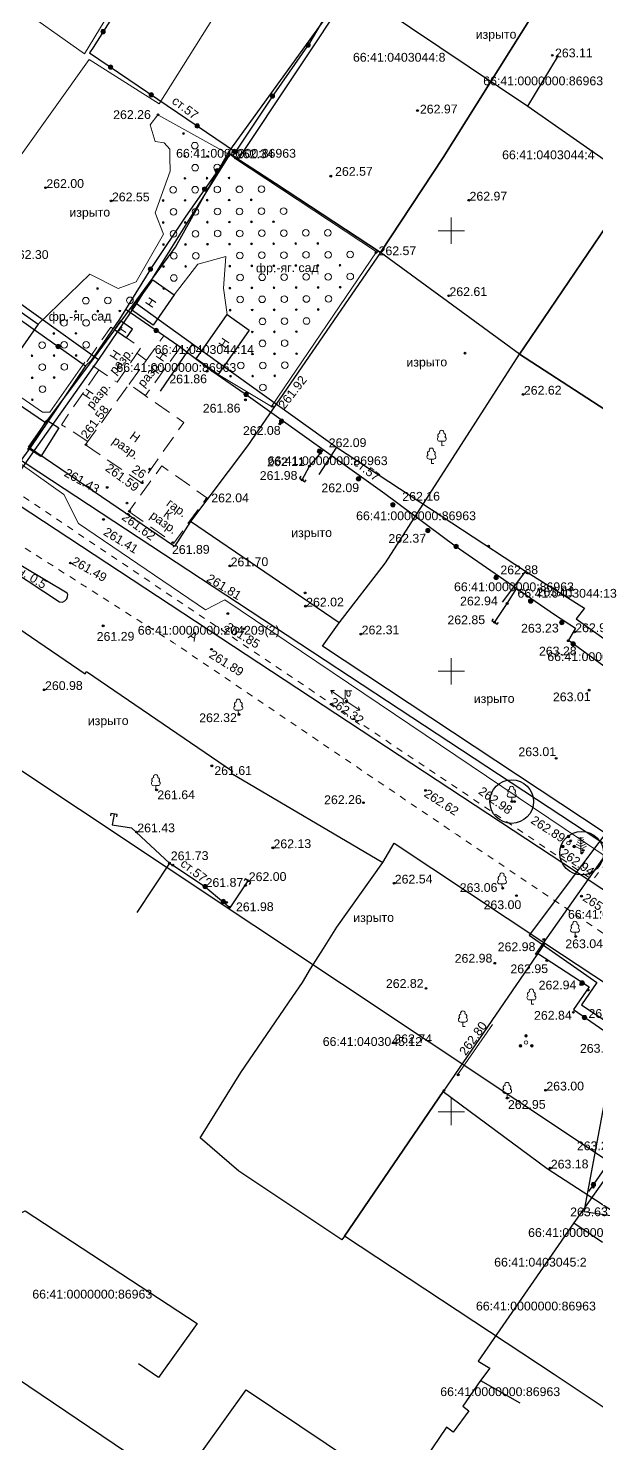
# Model space of a CAD drawing. Header units: metres. Extents: x -1448899 to 1563798, y -293564 to 398817.
# Drawn here: x 1532952 to 1533016.5, y 387312.3 to 387473 of the extents above; entities that cross this region are included whole.
import ezdxf
from ezdxf.enums import TextEntityAlignment as Align

# ---------------------------------------------------------------- set-up
doc = ezdxf.new("R2010")
doc.units = ezdxf.units.M
doc.set_wipeout_variables(frame=1)
doc.header["$PDMODE"] = 32
doc.header["$PDSIZE"] = 0.2
doc.linetypes.add('atp_1.5x1.5', pattern=[3, 1.5, -1.5])
doc.linetypes.add('atp_2x1', pattern=[3, 2, -1])
for name, color, linetype in [('C', 134, 'Continuous'), ('LABELS', 254, 'Continuous'), ('P', 94, 'Continuous'), ('T', 1, 'Continuous'), ('Z', 30, 'Continuous'), ('Автодорожное хозяйство', 7, 'Continuous'), ('Газопроводы', 7, 'Continuous'), ('Здания и строения', 7, 'Continuous'), ('Кабели низкого напряжения', 7, 'Continuous'), ('кадастр', 7, 'Continuous'), ('Объекты электропередачи', 7, 'Continuous'), ('Ограждения', 7, 'Continuous'), ('Отметка', 7, 'Continuous'), ('Пикет', 7, 'Continuous'), ('Растительность', 7, 'Continuous'), ('Сетка координат', 7, 'Continuous')]:
    doc.layers.add(name, color=color, linetype=linetype)
doc.styles.get("Standard").update_dxf_attribs({"font": 'arial.ttf'})
doc.styles.add('Бм431', font='')
doc.styles.get('Бм431').set_extended_font_data('Bm431', italic=True)
doc.linetypes.add('atp_0x1', pattern='A,0,[133,ltypeshp.shx,S=0.05,R=0,X=0,Y=0],-1', length=1)
doc.linetypes.add('atp_119_3', pattern='A,4,-2,[131,ltypeshp.shx,S=0.45,R=90,X=0.45,Y=-0.45],8,[131,ltypeshp.shx,S=0.45,R=-90,X=-0.45,Y=0.45],-2,4', length=20)
doc.linetypes.add('atp_121_g', pattern='A,8,-0.6,["Г",Бм431,S=2,R=0,X=0,Y=-1],-2.3,24', length=34.9)
doc.linetypes.add('atp_122_g', pattern='A,2,-2,3,-0.6,["Г",Бм431,S=2,R=0,X=0,Y=-1],-2.8,3,-2,8,-2,8,-2,6', length=41.4)
doc.linetypes.add('atp_475_1', pattern='A,2.5,[130,ltypeshp.shx,S=0.4,R=0,X=0,Y=0.4],2.5', length=5)
doc.linetypes.add('atp_476_3', pattern='A,1,[131,ltypeshp.shx,S=0.56,R=0,X=-0.56,Y=-0.56],5,[131,ltypeshp.shx,S=0.56,R=180,X=0.56,Y=0.56],4', length=10)

# ---------------------------------------------------------------- blocks, each defined once
blk = doc.blocks.new('atp_390f')
at = {"color": 0, "linetype": 'ByBlock', "lineweight": -2}
for points in [[(0.5, 3.45), (0, 3.2), (-0.5, 3.45)], [(0.6, 0), (0, 0), (0, 3.5)], [(1.25, 1.43), (0, 0.8), (-1.25, 1.43)], [(1.06, 1.93), (0, 1.4), (-1.06, 1.93)], [(0.88, 2.44), (0, 2), (-0.87, 2.44)], [(0.68, 2.94), (0, 2.6), (-0.68, 2.94)]]:
    blk.add_lwpolyline(points, dxfattribs=at)
blk = doc.blocks.new('atp_395')
at = {"linetype": 'ByBlock', "lineweight": -2}
h = blk.add_hatch(color=0, dxfattribs=at)
h.paths.add_polyline_path([(0.3, 1.5, 1), (-0.3, 1.5, 1)])
h.paths.add_polyline_path([(-1.6, -0.75, 1), (-1, -0.75, 1)])
h.paths.add_polyline_path([(1.6, -0.75, 1), (1, -0.75, 1)])
at = {"color": 0, "linetype": 'ByBlock', "lineweight": -2}
for centre, radius in [((0, 0), 0.4), ((0, 1.5), 0.3), ((-1.3, -0.75), 0.3), ((1.3, -0.75), 0.3)]:
    blk.add_circle(centre, radius, dxfattribs=at)
blk = doc.blocks.new('atp_390a')
at = {"color": 0, "linetype": 'ByBlock', "lineweight": -2}
for points in [[(0, 0.99), (-0.51, 0.99)], [(0, 0.99), (0.51, 0.99)], [(0, 0), (0, 0.99)], [(0.5, 0), (0, 0)]]:
    blk.add_lwpolyline(points, dxfattribs=at)
for centre, start, end in [((0, 3), 90, 202.242), ((0, 3), 337.758, 90), ((-0.51, 1.49), 115.6346, 270), ((-0.39, 2.32), 97.9406, 227.8197), ((0.39, 2.32), 312.1803, 82.0594), ((0.51, 1.49), 270, 64.3654)]:
    blk.add_arc(centre, 0.5, start, end, dxfattribs=at)
blk = doc.blocks.new('atp_409')
at = {"color": 0, "linetype": 'ByBlock', "lineweight": -2}
blk.add_circle((0, 0), 0.75, dxfattribs=at)
blk = doc.blocks.new('atp_410')
at = {"linetype": 'ByBlock', "lineweight": -2}
h = blk.add_hatch(color=0, dxfattribs=at)
edge = h.paths.add_edge_path()
edge.add_arc((0, 0), 0.2, 0, 360)
at = {"color": 0, "linetype": 'ByBlock', "lineweight": -2}
blk.add_circle((0, 0), 0.2, dxfattribs=at)
blk = doc.blocks.new('atp_107a')
at = {"linetype": 'ByBlock', "lineweight": -2}
h = blk.add_hatch(color=0, dxfattribs=at)
edge = h.paths.add_edge_path()
edge.add_arc((0, 0), 0.5, 0, 360)
at = {"color": 0, "linetype": 'ByBlock', "lineweight": -2}
blk.add_circle((0, 0), 0.5, dxfattribs=at)
blk = doc.blocks.new('atp_106a')
at = {"color": 0, "linetype": 'ByBlock', "lineweight": -2}
blk.add_circle((0, 0), 0.5, dxfattribs=at)
blk = doc.blocks.new('atp_115c')
at = {"color": 0, "linetype": 'ByBlock', "lineweight": -2}
for points in [[(3.29, -0.5), (4, 0), (3.29, 0.5)], [(0.5, 0), (4, 0)]]:
    blk.add_lwpolyline(points, dxfattribs=at)
blk = doc.blocks.new('atp_110')
at = {"color": 0, "linetype": 'ByBlock', "lineweight": -2}
for p, q in [((0, 0.5), (0, 2.5)), ((0, 2.25), (1.5, 2.25))]:
    blk.add_line(p, q, dxfattribs=at)
blk.add_lwpolyline([(0.4, 2.25), (0.4, 1.36, 1.040016), (1.1, 1.36), (1.1, 2.25)], format="xyb", dxfattribs=at)
blk = doc.blocks.new('atp_122b')
at = {"color": 0, "linetype": 'ByBlock', "lineweight": -2}
blk.add_lwpolyline([(0.5, 0.75), (0, 0.75), (0, -0.75), (0.5, -0.75)], dxfattribs=at)
blk = doc.blocks.new('A$C0BB7152E')
at = {"layer": 'C', "linetype": 'Continuous'}
blk.add_lwpolyline([(1532941.74, 387411.13), (1532958.49, 387399.71), (1532958.65, 387399.96), (1532975.2, 387388.67), (1532975.05, 387388.44), (1532992.25, 387378.31), (1532993.53, 387380.47), (1533010.61, 387369.13), (1533043.84, 387347.18), (1533052.81, 387360.85), (1533018.97, 387383.91), (1533017.35, 387381.71), (1532985.42, 387402.85), (1532987.29, 387405.49), (1532970.42, 387416.99), (1532968.64, 387414.18), (1532952.06, 387425.45), (1532954, 387428.19), (1532937.56, 387439.38)], dxfattribs=at)
at = {"layer": 'P', "linetype": 'Continuous'}
for points in [[(1532991.97, 387447.52), (1532980.07, 387455.36), (1532974.7, 387458.86), (1532996.37, 387488.86), (1532998.06, 387491.86), (1533013.5, 387481.25), (1533011.75, 387478.56), (1532999.07, 387458.3)], [(1532991.97, 387447.52), (1532999.07, 387458.3), (1533011.75, 387478.56), (1533013.5, 387481.25), (1533030.05, 387469.82), (1533028.49, 387467.27), (1533019.78, 387453.76), (1533008.29, 387436.82), (1533007.73, 387436)], [(1533024.41, 387425.19), (1533007.73, 387436), (1533008.29, 387436.82), (1533019.78, 387453.76), (1533028.49, 387467.27), (1533030.05, 387469.82), (1533046.66, 387458.59)], [(1532991.97, 387447.52), (1532976.91, 387425.58), (1532970.42, 387416.99), (1532968.64, 387414.18), (1532952.06, 387425.45), (1532954, 387428.19), (1532959.13, 387435.04), (1532968.73, 387448.12), (1532974.7, 387458.86), (1532980.07, 387455.36)], [(1532985.42, 387402.85), (1532987.29, 387405.49), (1532992.54, 387412.29), (1533007.73, 387436), (1533024.41, 387425.19), (1533040.86, 387415), (1533029.47, 387398.85), (1533018.97, 387383.91), (1533017.35, 387381.71)], [(1532993.53, 387380.47), (1533010.61, 387369.13), (1532999.5, 387352.92), (1532999.09, 387352.32), (1532987.88, 387335.89), (1532987.58, 387335.46), (1532975.9, 387343.25), (1532971.52, 387347.04), (1532971.67, 387347.27), (1532976.13, 387354.45), (1532982.03, 387363.1), (1532983.12, 387364.66), (1532984.06, 387366.21), (1532985.53, 387368.54), (1532987.01, 387370.95), (1532992.25, 387378.31)], [(1532999.09, 387352.32), (1533010.87, 387343.57), (1533030.11, 387331.07), (1533032.35, 387329.48), (1533022.12, 387314.27), (1533021.63, 387313.54), (1533011.68, 387320.19), (1532987.88, 387335.89)], [(1532976.75, 387318.44), (1533009.93, 387296.16), (1533001.04, 387282.35), (1532998.59, 387279.06), (1532964.84, 387301.78)]]:
    blk.add_lwpolyline(points, close=True, dxfattribs=at)
at = {"layer": 'T', "linetype": 'Continuous'}
for points in [[(1532998.66, 387492.8), (1532996.67, 387489.36), (1532994.01, 387485.38), (1532988.73, 387477.56), (1532975.79, 387458.08), (1532974.89, 387458.71), (1532964.32, 387441.74), (1532959.99, 387435.38), (1532952.54, 387424.79)], [(1532988.73, 387477.56), (1533008.68, 387464.14), (1533017.35, 387458.1), (1533020.9, 387463.9), (1533041.61, 387449.66), (1533039.29, 387446.23), (1533051.58, 387438.09), (1533075.57, 387421.28), (1533077.65, 387423.9)], [(1533008.68, 387464.14), (1533012.15, 387469.88)], [(1532922.29, 387463.41), (1532926.85, 387460.52), (1532930.51, 387457.95), (1532929.97, 387456.9), (1532959.99, 387435.38)], [(1532964.32, 387441.74), (1532970.68, 387437.17), (1532986.99, 387425.45), (1533008.43, 387411.35), (1533015.12, 387407.17), (1533014.16, 387405.94), (1533018.49, 387402.89), (1533027.71, 387396.06), (1533026.51, 387393.61), (1533026.6, 387393.56)], [(1532970.68, 387437.17), (1532966.98, 387431.8)], [(1532952.54, 387424.79), (1532945.03, 387414.09)], [(1532986.99, 387425.45), (1532984.98, 387422.35)], [(1533008.43, 387411.35), (1533005.79, 387407.84)], [(1533026.51, 387393.61), (1533008.84, 387370.04), (1533016.52, 387364.67), (1533014.75, 387362.13), (1533026.08, 387354.59), (1533031.22, 387351.22)], [(1533026.08, 387354.59), (1533013.88, 387337.38), (1533003.05, 387321.7), (1533004.37, 387320.9), (1533003.31, 387319.51), (1533001.31, 387316.57), (1533001.98, 387316.07), (1533000.2, 387313.65), (1532999.45, 387314.2), (1532993.12, 387304.83), (1532998.75, 387301.3)], [(1532947.4, 387336.7), (1532951.7, 387338.77), (1532971.2, 387325.98), (1532966.79, 387319.83), (1532964.54, 387321.38)], [(1533013.88, 387337.38), (1533017.15, 387335.2)], [(1533003.31, 387319.51), (1533007.79, 387316.96)]]:
    blk.add_lwpolyline(points, dxfattribs=at)
at = {"layer": 'Z', "linetype": 'Continuous'}
blk.add_lwpolyline([(1532947.56, 387426.35), (1533026.55, 387374.35), (1533025.42, 387372.37), (1533019.05, 387338.02), (1533015.08, 387338.64), (1533021.37, 387372.47), (1532945.12, 387422.69)], dxfattribs=at)
blk.add_lwpolyline([(1533148.05, 387194.09), (1533116.84, 387049.2), (1533101.97, 386967.82), (1533082.32, 386971.51), (1533097.31, 387053.52), (1533127.13, 387191.8), (1533099.7, 387211.39), (1533054.03, 387229.39), (1533011.18, 387254.74), (1532883.65, 387340.78), (1532826.45, 387378.12), (1532821.57, 387386.63), (1532823.4, 387392.47), (1532839.66, 387393.52), (1532935.64, 387329.98), (1533022.18, 387271.44), (1533063.51, 387247.01), (1533109.43, 387228.94), (1533144.07, 387204.27)], close=True, dxfattribs=at)
at = {"layer": 'LABELS'}
for s, p in [('66:41:0403044:8', (1532994.1, 387469.69)), ('66:41:0000000:86963', (1533010.42, 387467.01)), ('66:41:0000000:86963', (1532975.6, 387458.79)), ('66:41:0403044:4', (1533011.01, 387458.62)), ('66:41:0403044:14', (1532972.01, 387436.52)), ('66:41:0000000:86963', (1532968.83, 387434.48)), ('66:41:0000000:86963', (1532985.99, 387423.9)), ('66:41:0000000:86963', (1532996.01, 387417.65)), ('66:41:0000000:86963', (1533007.11, 387409.59)), ('66:41:0403044:13', (1533013.14, 387408.85)), ('66:41:0000000:204209(2)', (1532972.5, 387404.65)), ('66:41:0000000:86963', (1533017.69, 387401.66)), ('66:41:0000000:86963', (1533020.03, 387372.41)), ('66:41:0403045:12', (1532991.06, 387357.97)), ('66:41:0000000:86963', (1533015.51, 387336.29)), ('66:41:0403045:2', (1533010.11, 387332.93)), ('66:41:0000000:86963', (1532959.3, 387329.3)), ('66:41:0000000:86963', (1533009.6, 387327.95)), ('66:41:0000000:86963', (1533005.55, 387318.23))]:
    blk.add_text(s, height=1, dxfattribs=at).set_placement(p, align=Align.MIDDLE_CENTER)
blk = doc.blocks.new('A$C0ab4c2d5')
at = {"color": 5, "lineweight": 30}
blk.add_lwpolyline([(216.79, 5.82), (307.27, 137.68), (92.91, 286.43), (0, 152.62), (216.79, 5.82)], dxfattribs=at)
for points in [[(84.5, 138.19), (89.13, 144.67), (94.32, 140.97), (89.69, 134.48)], [(104.91, 142.51), (107.35, 145.91), (109.77, 144.18), (107.34, 140.77)], [(112.19, 136.89), (115.76, 141.89), (118.25, 140.11), (114.68, 135.11)], [(102.96, 140.3), (104.32, 139.35), (105, 140.33), (103.64, 141.27)]]:
    blk.add_lwpolyline(points, close=True)
at = {"elevation": 261.25}
blk.add_lwpolyline([(93.14, 126.82), (95.2, 130.07), (96.56, 129.2), (94.51, 125.96)], close=True, dxfattribs=at)
blk.add_lwpolyline([(89.29, 114.25), (96.51, 109.45), (96.83, 109.41), (97.09, 109.53), (97.34, 109.77), (97.41, 110.02), (97.43, 110.26), (97.38, 110.41), (89.81, 115.02)])
for p in [(142.69, 137.3), (106.83, 124.41), (145.19, 115.37), (124.35, 110.23)]:
    blk.add_point(p)
at = {"layer": 'Автодорожное хозяйство', "color": 7, "linetype": 'atp_1.5x1.5', "lineweight": 15, "ltscale": 0.5, "flags": 128}
for points in [[(160.2, 81.73), (157.42, 78.27), (156.87, 77.58), (156.43, 77.58), (149.5, 82.38), (82.59, 128.18), (41.42, 157.99)], [(189, 50.52), (175.26, 59.55), (170.91, 62.37), (141.32, 82.66), (109.4, 104.68), (87.16, 119.11), (48.75, 146.51), (36.25, 155.33), (34.15, 156.81), (33.17, 157.14), (32.63, 157.24), (31.78, 157.18), (31.14, 157.04), (30.4, 156.81), (29.73, 156.5), (29.22, 156.17), (28.6, 155.53), (23.51, 149.15)]]:
    blk.add_lwpolyline(points, dxfattribs=at)
at = {"layer": 'Газопроводы', "linetype": 'atp_121_g', "lineweight": 30, "ltscale": 0.5, "flags": 128}
for points in [[(94.43, 212.68), (106.16, 203.27), (101.9, 196.17), (111.37, 189.27), (104.81, 178.59), (100.8, 172.33), (100.38, 171.72), (116.83, 160.36)], [(124.12, 123.06), (124.96, 124.62), (126.56, 126.47)], [(145.8, 106.72), (147.25, 108.85), (148.36, 110.57)], [(102.49, 85.29), (102.28, 84.08), (104.44, 83.7), (108.72, 79.67), (109.19, 79.39), (112.73, 76.99), (115.59, 74.57), (117.62, 77.61)], [(108.72, 79.68), (104.98, 74.12)]]:
    blk.add_lwpolyline(points, dxfattribs=at)
at = {"layer": 'Газопроводы', "linetype": 'atp_121_g', "lineweight": 30, "ltscale": 0.5, "elevation": 262.41, "flags": 128}
for points in [[(129.21, 178.28), (128.51, 177.46), (127.55, 176.34), (125.38, 172.7), (121.23, 166.87), (116.5, 159.86), (116.15, 160.13), (111.15, 153.1), (107.29, 147.43), (103.55, 141.46), (100.29, 136.79), (99.65, 136.18), (93.32, 126.95), (93.23, 126.83)], [(62.86, 164.44), (69.67, 159.74), (70.57, 158.87), (69.98, 158.06), (79.23, 151.11), (82.7, 148.61), (87.11, 145.24), (93.48, 140.64), (99.65, 136.18)], [(104.3, 142.54), (110.12, 138.45), (114.08, 135.44), (118.1, 132.61), (133.47, 121.45), (141.39, 115.44), (149.95, 109.45), (152.59, 107.54), (154.99, 105.99), (154.16, 104.63), (167.73, 94.6), (159.83, 84.21), (160.57, 83.56), (159.01, 81.45), (150.28, 69.21), (156.19, 65.28), (154.41, 62.72), (165.27, 55.06), (164.77, 54.52), (155.95, 42.02)]]:
    blk.add_lwpolyline(points, dxfattribs=at)
at = {"layer": 'Газопроводы', "linetype": 'atp_122_g', "lineweight": 30, "ltscale": 0.5, "elevation": 262.41, "flags": 128}
blk.add_lwpolyline([(93.17, 126.76), (87.35, 118.94), (85.57, 116.56), (85.01, 115.9)], dxfattribs=at)
at = {"layer": 'Здания и строения', "color": 7, "linetype": 'atp_2x1', "lineweight": 15, "flags": 128}
for points in [[(99.82, 136.66), (102.55, 140.58), (105.94, 138.23), (103.21, 134.3)], [(104.57, 134.08), (108.57, 139.55), (110.4, 138.21), (106.42, 132.76)], [(99.57, 127.23), (105.89, 122.87), (110.74, 129.68), (104.57, 134.08)], [(104.43, 119.64), (109.5, 115.98), (113.28, 121.12), (108.21, 124.78)]]:
    blk.add_lwpolyline(points, close=True, dxfattribs=at)
for points in [[(105.49, 137.57), (106.55, 136.79)], [(99.86, 127.62), (96.86, 129.54), (101.16, 135.73)]]:
    blk.add_lwpolyline(points, dxfattribs=at)
at = {"layer": 'Кабели низкого напряжения', "linetype": 'atp_119_3', "lineweight": 15, "ltscale": 0.5, "flags": 128}
blk.add_lwpolyline([(9.79, 144.37), (14.69, 152.16), (21.06, 161.26), (32.71, 154.87), (38.34, 162.48), (51.49, 153.24), (76.53, 135.65), (82.72, 131.31), (83.78, 131.21), (97.09, 121.6), (98.7, 118.31), (113.05, 108.41), (115.24, 109.53), (158.71, 79.72), (163.09, 76.75), (165.96, 80.99)], dxfattribs=at)
at = {"layer": 'Ограждения', "color": 7, "linetype": 'atp_475_1', "lineweight": 15, "ltscale": 0.5, "flags": 128}
blk.add_lwpolyline([(95.47, 199.75), (110.67, 189.24), (99.83, 171.62)], dxfattribs=at)
at = {"layer": 'Ограждения', "color": 7, "linetype": 'atp_476_3', "lineweight": 15, "ltscale": 0.5, "elevation": 262.41, "flags": 128}
for points in [[(99.83, 171.62), (83.63, 183.27)], [(141.2, 55.4), (145.2, 61.06)]]:
    blk.add_lwpolyline(points, dxfattribs=at)
at = {"layer": 'Ограждения', "color": 7, "linetype": 'atp_475_1', "lineweight": 15, "ltscale": 0.5, "elevation": 262.41, "flags": 128}
for points in [[(108.24, 165.88), (120.04, 184.38)], [(108.24, 165.88), (100.32, 170.95), (92.54, 160.2), (83.57, 147.69)]]:
    blk.add_lwpolyline(points, dxfattribs=at)
at = {"layer": 'Пикет', "color": 0}
for p in [(152.85, 171.03, 263.11), (108.09, 164.63), (137.52, 164.87, 262.97), (116.82, 159.66, 262.34), (127.62, 157.51, 262.57), (95.28, 156.45, 262.97), (102.7, 154.89, 262.56), (143.25, 154.65, 262.97), (132.71, 148.81, 262.57), (140.89, 143.83, 262.61), (113.43, 135.48, 261.86), (117.75, 132.2, 261.86), (149.24, 132.57, 262.62), (120.78, 131.43, 261.92), (121.64, 129.43, 262.08), (99.64, 127.24, 261.58), (93.14, 126.82, 261.25), (126.23, 126.09, 262.09), (124.96, 124.62, 262.11), (102.01, 122.38, 261.43), (105.96, 122.88, 261.59), (124.12, 123.06, 261.98), (130.42, 123.06, 262.08), (104.23, 120.58, 261.46), (113.28, 120.98, 262.05), (104.51, 119.65, 261.62), (134.38, 120.16, 262.15), (101.55, 118.75, 261.41), (109.39, 116.05, 261.89), (138.24, 117.13, 262.37), (97.76, 113.83, 261.49), (115.84, 113.36, 261.7), (145.92, 111.73, 262.88), (115.56, 107.95, 261.81), (124.37, 108.72, 262.02), (147.25, 108.85, 262.94), (149.82, 109.03, 263.01), (101.42, 106.67, 261.29), (117.4, 106.2, 261.85), (145.8, 106.72, 262.85), (153.33, 106.57, 263.22), (130.64, 105.51, 262.31), (154.14, 104.57, 263.23), (154.85, 105.57, 262.97), (113.69, 103.91, 261.89), (154.6, 104.13, 263.28), (94.69, 99.47, 260.98), (156.46, 98.94, 263.01), (116.74, 96.49, 262.32), (113.62, 90.68, 261.61), (152.66, 91.23, 263.01), (107.32, 88, 261.64), (137.83, 87.71, 262.63), (130.77, 86.37, 262.26), (147.91, 86.36, 262.98), (105.03, 83.24, 261.43), (120.46, 81.32, 262.13), (154.24, 81.85, 262.88), (155.65, 80.76, 262.94), (108.72, 79.67, 261.73), (109.1, 79.44, 261.68), (117.62, 77.61, 262.01), (134.18, 77.2, 262.54), (112.73, 76.99, 261.87), (117.33, 77.08, 261.73), (146.48, 76.54, 263.06), (148.04, 75.68, 263), (155.42, 75.56, 265.53), (115.16, 75.17, 261.95), (115.5, 74.62, 261.98), (154.72, 70.99, 263.04), (151.1, 70.68, 262.93), (145.52, 68.03, 262.98), (150.24, 69.06, 262.98), (151.42, 68.28, 262.95), (137.7, 65.23, 262.82), (155.26, 65.53, 262.94), (156.09, 64.9, 262.88), (154.39, 62.39, 262.84), (155.65, 61.78, 262.83), (133.99, 59.08, 262.74), (141.27, 55.4, 262.8), (139.65, 53.64, 262.91), (151.17, 53.57, 263), (146.8, 52.71, 262.95), (151.61, 44.72, 263.18), (156.5, 42.52, 263.42)]:
    blk.add_point(p, dxfattribs=at)
at = {"layer": 'Растительность', "color": 7, "linetype": 'atp_0x1', "lineweight": 15, "flags": 128}
for points in [[(116.55, 159.82), (108.09, 164.63), (107.2, 163.51), (107.74, 161.58), (108.75, 161.43), (109.39, 160.72), (109.41, 159.77), (109.43, 158.2), (107.69, 153.51), (108.62, 151.08), (105.47, 145.7), (103.42, 144.95), (100.24, 146.6), (94.32, 140.97)], [(114.68, 135.11), (120.71, 131.43), (132.73, 148.87), (116.74, 159.65)], [(109.77, 144.18), (112.49, 147.63), (115.65, 148.49), (115.36, 144.9), (115.76, 141.89)], [(89.69, 134.48), (94.73, 130.97), (95.58, 130.96), (99.59, 136.61)]]:
    blk.add_lwpolyline(points, dxfattribs=at)
at = {"layer": 'Газопроводы', "linetype": 'Continuous', "lineweight": 30}
for p, xscale, yscale, zscale, rotation in [((124.12, 123.06), 0.4999999999999999, 0.4999999999999999, 0.4999999999999999, 55.86360208801966), ((145.8, 106.72), 0.5000000000000002, 0.5000000000000002, 0.5000000000000002, 55.86360208801966), ((102.49, 85.29), 0.5000000000000001, 0.5000000000000001, 0.5000000000000001, 260.1083149921645), ((117.62, 77.61), 0.5000000000000001, 0.5000000000000001, 0.5000000000000001, 236.2089463130073)]:
    blk.add_blockref('atp_122b', p, dxfattribs=dict(at, xscale=xscale, yscale=yscale, zscale=zscale, rotation=rotation))
at = {"layer": 'кадастр', "rotation": 359.5536696139991}
blk.add_blockref('A$C0BB7152E', (-1535830.43, -375345.19), dxfattribs=at)
at = {"layer": 'Объекты электропередачи', "color": 7, "linetype": 'Continuous', "lineweight": 15, "xscale": 0.4999999999999996, "yscale": 0.4999999999999996, "zscale": 0.4999999999999996, "rotation": 321.2733548779389}
for p in [(101.94, 174.11), (125.17, 172.41, 262.41), (102.76, 170.08), (107.34, 166.91), (121.08, 166.65, 262.41), (112.53, 163.33), (116.83, 160.36), (114.75, 158.22), (113.32, 156.15, 262.41), (107.1, 147.12, 262.41), (107.69, 140.16, 262.41), (96.57, 138.41, 262.41), (117.83, 132.81, 262.41), (121.83, 129.73), (126.09, 126.29), (130.5, 123.13, 262.08), (134.38, 120.16, 262.15), (138.33, 117.2, 262.37), (141.5, 115.37, 262.41), (146.01, 111.8, 262.88), (149.91, 109.1, 263.01), (153.42, 106.64, 263.22), (154.69, 104.2, 263.28), (112.75, 76.99), (114.79, 75.29, 261.95), (155.41, 65.71), (155.65, 61.78, 262.83), (156.51, 42.82, 262.41)]:
    blk.add_blockref('atp_107a', p, dxfattribs=at)
at = {"layer": 'Растительность', "color": 7, "linetype": 'Continuous', "lineweight": 15, "xscale": 0.5, "yscale": 0.5, "zscale": 0.5}
for name, p in [('atp_410', (110.97, 162.47)), ('atp_409', (112.25, 161.09)), ('atp_410', (111.09, 159.89)), ('atp_410', (113.67, 159.87)), ('atp_410', (111.09, 157.39)), ('atp_409', (112.25, 158.59)), ('atp_410', (113.59, 157.39)), ('atp_409', (114.75, 158.59)), ('atp_410', (116.09, 157.39)), ('atp_409', (109.75, 156.09)), ('atp_409', (112.25, 156.09)), ('atp_409', (114.75, 156.09)), ('atp_409', (117.25, 156.09)), ('atp_409', (119.75, 156.09)), ('atp_410', (108.59, 154.89)), ('atp_410', (111.09, 154.89)), ('atp_410', (113.59, 154.89)), ('atp_410', (116.09, 154.89)), ('atp_410', (118.59, 154.89)), ('atp_409', (109.75, 153.59)), ('atp_409', (112.25, 153.59)), ('atp_409', (114.75, 153.59)), ('atp_409', (117.25, 153.59)), ('atp_409', (119.75, 153.59)), ('atp_409', (122.25, 153.59)), ('atp_410', (108.59, 152.39)), ('atp_409', (109.75, 151.09)), ('atp_410', (111.09, 152.39)), ('atp_409', (112.25, 151.09)), ('atp_410', (113.59, 152.39)), ('atp_409', (114.75, 151.09)), ('atp_410', (116.09, 152.39)), ('atp_409', (117.25, 151.09)), ('atp_410', (118.59, 152.39)), ('atp_409', (119.75, 151.09)), ('atp_410', (121.09, 152.39)), ('atp_409', (122.25, 151.09)), ('atp_409', (124.75, 151.09)), ('atp_409', (127.25, 151.09)), ('atp_410', (108.59, 149.89)), ('atp_410', (111.09, 149.89)), ('atp_410', (113.59, 149.89)), ('atp_410', (116.09, 149.89)), ('atp_410', (118.59, 149.89)), ('atp_410', (121.09, 149.89)), ('atp_410', (123.59, 149.89)), ('atp_410', (126.09, 149.89)), ('atp_409', (109.75, 148.59)), ('atp_409', (112.25, 148.59)), ('atp_409', (117.25, 148.59)), ('atp_409', (119.75, 148.59)), ('atp_409', (122.25, 148.59)), ('atp_409', (124.75, 148.59)), ('atp_409', (127.25, 148.59)), ('atp_409', (129.75, 148.59)), ('atp_410', (108.59, 147.39)), ('atp_409', (109.75, 146.09)), ('atp_410', (111.09, 147.39)), ('atp_410', (116.09, 147.39)), ('atp_409', (117.25, 146.09)), ('atp_410', (118.59, 147.39)), ('atp_409', (119.75, 146.09)), ('atp_410', (121.09, 147.39)), ('atp_409', (122.25, 146.09)), ('atp_410', (123.59, 147.39)), ('atp_409', (124.75, 146.09)), ('atp_410', (126.09, 147.39)), ('atp_409', (127.25, 146.09)), ('atp_410', (128.59, 147.39)), ('atp_409', (129.75, 146.09)), ('atp_410', (101.09, 144.95)), ('atp_410', (108.59, 144.89)), ('atp_410', (116.09, 144.89)), ('atp_410', (118.59, 144.89)), ('atp_410', (121.09, 144.89)), ('atp_410', (123.59, 144.89)), ('atp_410', (126.09, 144.89)), ('atp_410', (128.59, 144.89)), ('atp_409', (99.75, 143.59)), ('atp_409', (102.25, 143.59)), ('atp_409', (104.75, 143.59)), ('atp_409', (117.25, 143.59)), ('atp_409', (119.75, 143.59)), ('atp_409', (122.25, 143.59)), ('atp_409', (124.75, 143.59)), ('atp_409', (127.25, 143.59)), ('atp_409', (97.25, 141.09)), ('atp_410', (98.59, 142.39)), ('atp_409', (99.75, 141.09)), ('atp_410', (101.09, 142.39)), ('atp_410', (103.59, 142.39)), ('atp_410', (116.09, 142.39)), ('atp_410', (118.59, 142.39)), ('atp_409', (119.75, 141.09)), ('atp_410', (121.09, 142.39)), ('atp_409', (122.25, 141.09)), ('atp_410', (123.59, 142.39)), ('atp_409', (124.75, 141.09)), ('atp_410', (126.09, 142.39)), ('atp_410', (96.09, 139.89)), ('atp_410', (98.59, 139.89)), ('atp_410', (118.59, 139.89)), ('atp_410', (121.09, 139.89)), ('atp_410', (123.59, 139.89)), ('atp_409', (94.75, 138.59)), ('atp_409', (97.25, 138.59)), ('atp_409', (99.75, 138.59)), ('atp_409', (119.75, 138.59)), ('atp_409', (122.25, 138.59)), ('atp_410', (93.59, 137.39)), ('atp_410', (96.09, 137.39)), ('atp_410', (98.59, 137.39)), ('atp_410', (118.59, 137.39)), ('atp_410', (121.09, 137.39)), ('atp_410', (123.59, 137.39)), ('atp_410', (93.59, 134.89)), ('atp_409', (94.75, 136.09)), ('atp_410', (96.09, 134.89)), ('atp_409', (97.25, 136.09)), ('atp_410', (116.09, 134.89)), ('atp_409', (117.25, 136.09)), ('atp_410', (118.59, 134.89)), ('atp_409', (119.75, 136.09)), ('atp_410', (121.09, 134.89)), ('atp_409', (122.25, 136.09)), ('atp_409', (94.75, 133.59)), ('atp_409', (119.75, 133.59)), ('atp_410', (93.59, 132.39)), ('atp_390a', (139.98, 126.82)), ('atp_390a', (138.79, 124.81)), ('atp_390a', (116.67, 96.49, 261.84)), ('atp_390a', (107.25, 87.99, 261.16)), ('atp_390a', (147.59, 86.36, 262.93)), ('atp_395', (153.98, 81.59)), ('atp_390f', (155.39, 80.51)), ('atp_390a', (146.41, 76.53, 262.58)), ('atp_390a', (154.65, 70.98, 262.56)), ('atp_390a', (149.65, 63.34)), ('atp_390a', (141.86, 60.89)), ('atp_395', (149, 59.01)), ('atp_390a', (146.81, 52.75))]:
    blk.add_blockref(name, p, dxfattribs=at)
at = {"layer": 'Отметка'}
for s, p in [('изрыто', (144.18, 172.96)), ('263.11', (153.16, 170.78, 263.11)), ('262.97', (137.79, 164.53, 262.97)), ('262.26', (103.01, 164.17)), ('262.34', (116.9, 159.61, 262.34)), ('262.57', (128.12, 157.53, 262.57)), ('262.00', (95.37, 156.4, 262.97)), ('262.97', (143.34, 154.6, 262.97)), ('изрыто', (97.96, 153.12)), ('262.57', (132.98, 148.48)), ('фр.-яг. сад', (119.06, 146.65, 262.57)), ('262.61', (140.98, 143.78, 262.61)), ('фр.-яг. сад', (95.52, 141.32, 262.57)), ('изрыто', (136.04, 135.82, 525.88)), ('261.86', (109.14, 134.12, 261.86)), ('262.62', (149.33, 132.52, 262.62)), ('261.86', (112.91, 130.77, 261.86)), ('262.08', (117.44, 128.2, 262.08)), ('262.09', (127.16, 126.74, 262.09)), ('262.11', (120.16, 124.64, 262.11)), ('261.98', (119.31, 123.08, 261.98)), ('262.09', (126.29, 121.63, 262.08)), ('262.04', (113.79, 120.58, 262.05)), ('262.16', (135.45, 120.59, 262.15)), ('изрыто', (122.83, 116.56)), ('261.89', (109.29, 114.76, 261.89)), ('262.37', (133.84, 115.83, 262.37)), ('261.70', (115.93, 113.31, 261.7)), ('262.88', (146.51, 112.16, 262.88)), ('262.02', (124.46, 108.67, 262.02)), ('262.94', (141.91, 108.66, 262.94)), ('263.01', (150.59, 109.62, 263.01)), ('262.31', (130.73, 105.46, 262.31)), ('262.85', (140.46, 106.53, 262.85)), ('263.23', (148.8, 105.52, 263.22)), ('262.97', (154.94, 105.52, 262.97)), ('261.29', (100.68, 104.96, 261.29)), ('263.28', (150.81, 102.91, 263.28)), ('260.98', (94.78, 99.42, 260.98)), ('изрыто', (143.38, 97.57)), ('263.01', (152.35, 97.7, 263.01)), ('262.32', (112.23, 95.64, 262.32)), ('изрыто', (99.6, 95.4, 525.88)), ('263.01', (148.39, 91.5, 263.01)), ('261.61', (113.9, 89.63, 261.61)), ('261.64', (107.41, 86.93, 261.64)), ('262.26', (126.32, 86.23, 262.26)), ('261.43', (105.11, 83.19, 261.43)), ('262.13', (120.54, 81.27, 262.13)), ('261.73', (108.89, 80, 261.73)), ('261.87', (112.81, 76.94, 261.87)), ('262.00', (117.71, 77.56, 262.01)), ('262.54', (134.26, 77.15, 262.54)), ('263.06', (141.62, 76.13, 263.06)), ('261.98', (116.23, 74.15, 261.98)), ('263.00', (144.31, 74.16, 263)), ('изрыто', (129.52, 72.82, 525.88)), ('262.98', (140.98, 68.11, 262.98)), ('262.98', (145.87, 69.38, 262.98)), ('263.04', (153.54, 69.66, 263.04)), ('262.95', (147.29, 66.87, 262.95)), ('262.82', (133.16, 65.31, 262.82)), ('262.94', (150.48, 65, 262.94)), ('262.83', (156.1, 61.73, 262.83)), ('262.84', (149.93, 61.57, 262.84)), ('262.74', (134.07, 59.03, 262.74)), ('263.02', (155.1, 57.78, 263.02)), ('263.00', (151.26, 53.52, 263)), ('262.95', (146.89, 51.47, 262.95)), ('263.23', (154.67, 46.72, 263.24)), ('263.18', (151.7, 44.67, 263.18)), ('263.63', (153.85, 39.23, 263.63))]:
    blk.add_text(s, height=1, dxfattribs=at).set_placement(p)
for s, rotation, p in [('ст.57', 322.3301, (109.58, 166, 262.34)), ('262.55', 359.5537, (102.79, 154.84, 262.56)), ('262.30', 359.5537, (91.29, 148.39, 262.3)), ('Н', 55.8341, (107.24, 142.63, 260.8)), ('т', 55.8341, (104.1, 139.67, 260.8)), ('Н', 55.8341, (115.5, 137.97, 260.8)), ('Н', 55.8341, (103.16, 136.7, 260.8)), ('разр.', 50.426, (103.01, 135.1)), ('Н', 55.8341, (108.4, 136.51, 260.8)), ('разр.', 50.426, (106.21, 133.63)), ('Н', 55.8341, (100.04, 132.31, 260.8)), ('разр.', 50.426, (100.39, 131.21, 260.8)), ('261.92', 51.9715, (122.17, 131.03, 261.92)), ('261.58', 52.8905, (99.76, 127.83, 261.58)), ('Н', 323.7023, (104.5, 127.98, 260.8)), ('разр.', 323.7023, (102.51, 127.46, 260.8)), ('261.43', 330.6878, (97.04, 123.76, 261.43)), ('261.59', 323.1848, (101.72, 124.37, 261.59)), ('26', 324.6932, (104.71, 124.18)), ('ст.57', 321.7276, (129.84, 124.81, 262.95)), ('гар.', 323.2155, (108.61, 120.33, 260.8)), ('261.62', 323.1848, (103.53, 118.81, 261.62)), ('разр.', 323.7023, (106.73, 118.95, 260.8)), ('К', 323.2155, (108.25, 119.11, 260.8)), ('261.41', 328.0839, (101.44, 117.06, 261.41)), ('кан. 0.5', 327.5127, (90.54, 113.49)), ('261.49', 329.982, (97.81, 113.75, 261.49)), ('261.81', 328.3227, (113.09, 111.69, 261.81)), ('261.85', 328.319, (115.15, 106.16, 261.85)), ('А', 328.319, (110.97, 105.26, 261.85)), ('261.89', 327.5726, (113.3, 103.06, 785.62)), ('262.32', 325.3293, (126.93, 97.6, 262.32)), ('262.62', 326.9525, (137.56, 87.1, 262.63)), ('262.98', 324.0969, (143.73, 87.35, 262.98)), ('262.89', 326.6203, (149.64, 83.98, 262.88)), ('262.94', 324.6021, (152.96, 80.27, 262.94)), ('ст.57', 321.7276, (109.88, 79.44, 262.95)), ('265.53', 326.2763, (155.46, 75.14, 265.53)), ('262.80', 53.9019, (142.14, 57.5, 262.8))]:
    blk.add_text(s, height=1, rotation=rotation, dxfattribs=at).set_placement(p)
at = {"layer": 'Объекты электропередачи', "color": 7, "linetype": 'Continuous', "lineweight": 15, "xscale": 0.5, "yscale": 0.5, "zscale": 0.5}
blk.add_blockref('atp_106a', (128.8, 97.96), dxfattribs=at)
at = {"layer": 'Пикет', "color": 0}
blk.add_point((128.94, 97.92, 262.32), dxfattribs=at)
at = {"layer": 'Объекты электропередачи', "color": 7, "linetype": 'Continuous', "lineweight": 15}
for xscale, yscale, zscale, rotation in [(0.5000000000000008, 0.5000000000000008, 0.5000000000000008, 144.629633002257), (0.5000000000000006, 0.5000000000000006, 0.5000000000000006, 326.4400669429839)]:
    blk.add_blockref('atp_115c', (128.8, 97.96), dxfattribs=dict(at, xscale=xscale, yscale=yscale, zscale=zscale, rotation=rotation))
at = {"layer": 'Объекты электропередачи', "color": 7, "linetype": 'Continuous', "lineweight": 15, "xscale": 0.5, "yscale": 0.5, "zscale": 0.5}
blk.add_blockref('atp_110', (128.8, 97.96), dxfattribs=at)
blk = doc.blocks.new('atp_012')
at = {"color": 0, "linetype": 'ByBlock', "lineweight": -2}
for points in [[(-3, 0), (3, 0)], [(0, -3), (0, 3)]]:
    blk.add_lwpolyline(points, dxfattribs=at)

msp = doc.modelspace()

# ---------------------------------------------------------------- block references
at = {"layer": 'Газопроводы', "rotation": 0.4463303860005405}
msp.add_blockref('A$C0ab4c2d5', (1532859.94, 387297.7), dxfattribs=at)

# ---------------------------------------------------------------- next in the draw order: linework, layer by layer
at = {"color": 3, "lineweight": 30}
for centre in [(1533006.85, 387385.21, 262.93), (1533014.78, 387379.36, 263.06)]:
    msp.add_circle(centre, 2.47, dxfattribs=at)
at = {"layer": 'Газопроводы', "color": 6, "lineweight": 200}
msp.add_circle((1532929.52, 387447.66), 11368.91, dxfattribs=at)
at = {"layer": 'Пикет', "color": 160}
for p in [(1533006.85, 387385.21, 262.93), (1533014.78, 387379.36, 263.06)]:
    msp.add_point(p, dxfattribs=at)

# ---------------------------------------------------------------- next in the draw order: block references
at = {"layer": 'Сетка координат', "color": 92, "linetype": 'Continuous', "lineweight": 15, "xscale": 0.5, "yscale": 0.5, "zscale": 0.5}
for p in [(1533000, 387450), (1533000, 387400), (1533000, 387350)]:
    msp.add_blockref('atp_012', p, dxfattribs=at)

doc.saveas('drawing.dxf')
